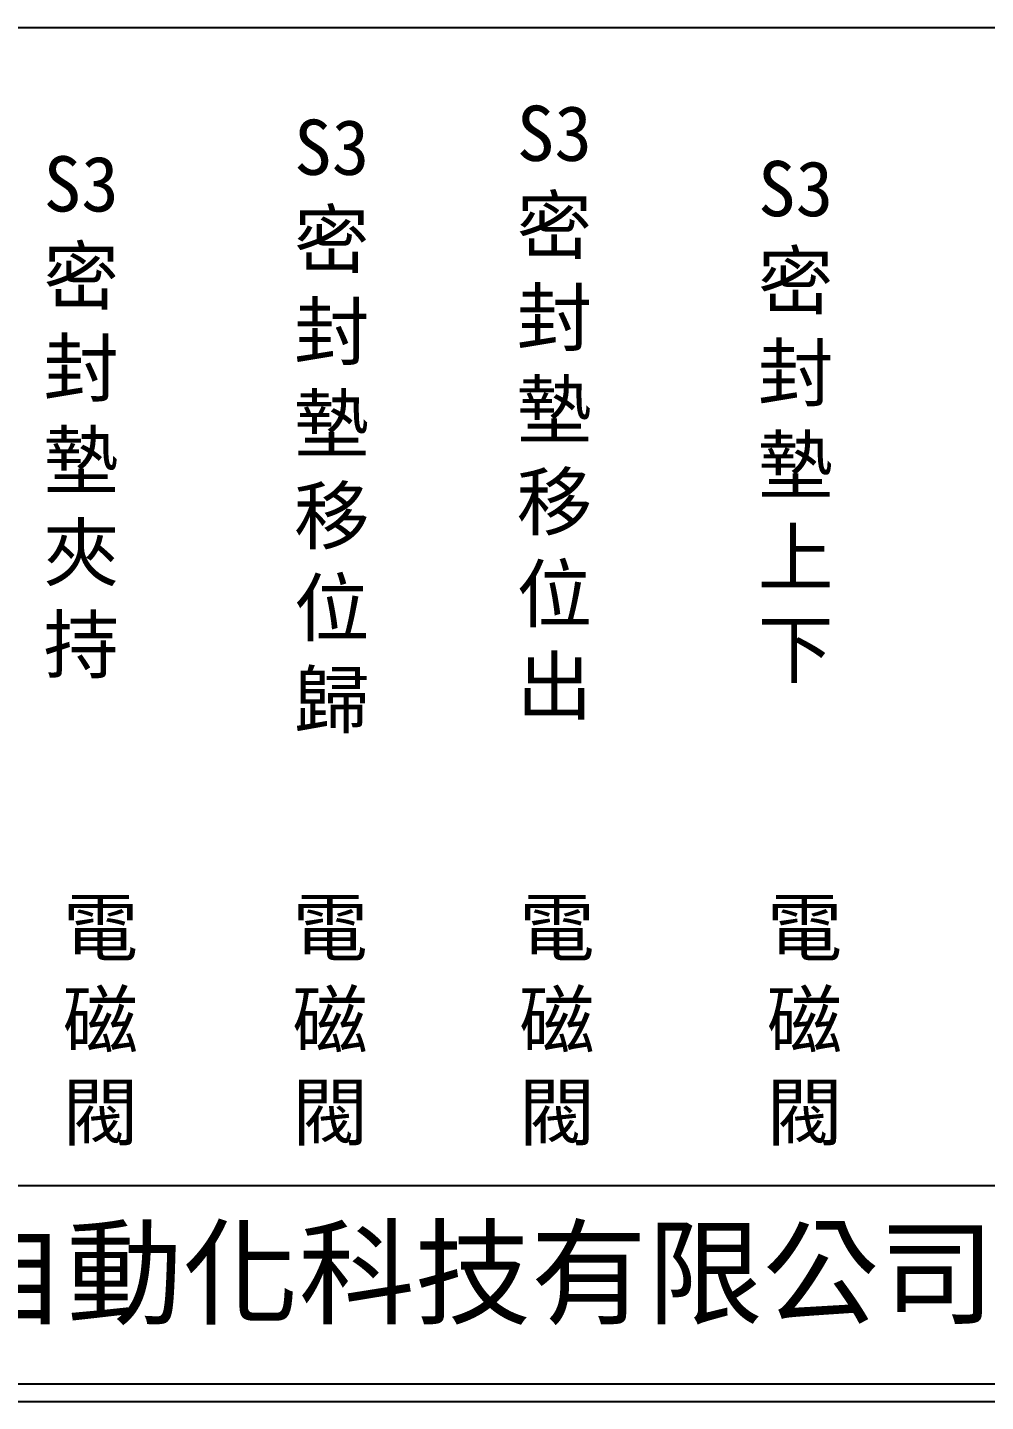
# Model space of a CAD drawing. Extents: x 926 to 1213, y 3 to 207.
# Drawn here: x 986.1 to 1053.7, y 3 to 100 of the extents above; entities that cross this region are included whole.
import ezdxf

# ---------------------------------------------------------------- set-up
doc = ezdxf.new("R2010")
doc.units = 0
doc.layers.add('圖框層', color=7, linetype='CONTINUOUS')
doc.layers.add('標尺寸層', color=3, linetype='CONTINUOUS')
doc.styles.add('CNS', font='romanc.shx', dxfattribs={"bigfont": 'chineset.shx'})
doc.styles.add('STSL', font='KAIU.TTF')

msp = doc.modelspace()

# ---------------------------------------------------------------- linework, layer by layer
at = {"layer": '圖框層', "color": 7}
for p, q in [((926.992, 18.25), (1211.493, 18.25)), ((926.992, 4.25), (1211.493, 4.25)), ((925.742, 3), (1212.742, 3))]:
    msp.add_line(p, q, dxfattribs=at)
at = {"layer": '標尺寸層', "color": 7}
msp.add_line((930.49, 99.958), (1208.361, 99.958), dxfattribs=at)

# ---------------------------------------------------------------- texts
at = {"layer": '圖框層', "color": 4, "style": 'STSL'}
msp.add_text('泓陞自動化科技有限公司', height=6, dxfattribs=at).set_placement((964.346, 9.076))
at = {"layer": '標尺寸層', "color": 7, "char_height": 3.9, "attachment_point": 5, "style": 'CNS'}
for s, insert, width in [('{\\fDFKai-SB|b0|i0|c136|p65;S3密封墊移位出}', (1023.298, 72.779), 4.96081), ('{\\fDFKai-SB|b0|i0|c136|p65;S3密封墊移位歸}', (1007.591, 71.798), 4.96081), ('{\\fDFKai-SB|b0|i0|c136|p65;S3密封墊夾持}', (989.92, 72.452), 4.96081), ('{\\fDFKai-SB|b0|i0|c136|p65;S3密封墊上下}', (1040.314, 72.125), 4.96081), ('{\\fDFKai-SB|b0|i0|c136|p65;電磁閥}', (991.282, 29.715), 2.84806), ('{\\fDFKai-SB|b0|i0|c136|p65;電磁閥}', (1007.479, 29.715), 2.84806), ('{\\fDFKai-SB|b0|i0|c136|p65;電磁閥}', (1023.478, 29.715), 2.84806), ('{\\fDFKai-SB|b0|i0|c136|p65;電磁閥}', (1040.944, 29.715), 2.84806)]:
    msp.add_mtext(s, dxfattribs=dict(at, insert=insert, width=width))

doc.saveas('drawing.dxf')
